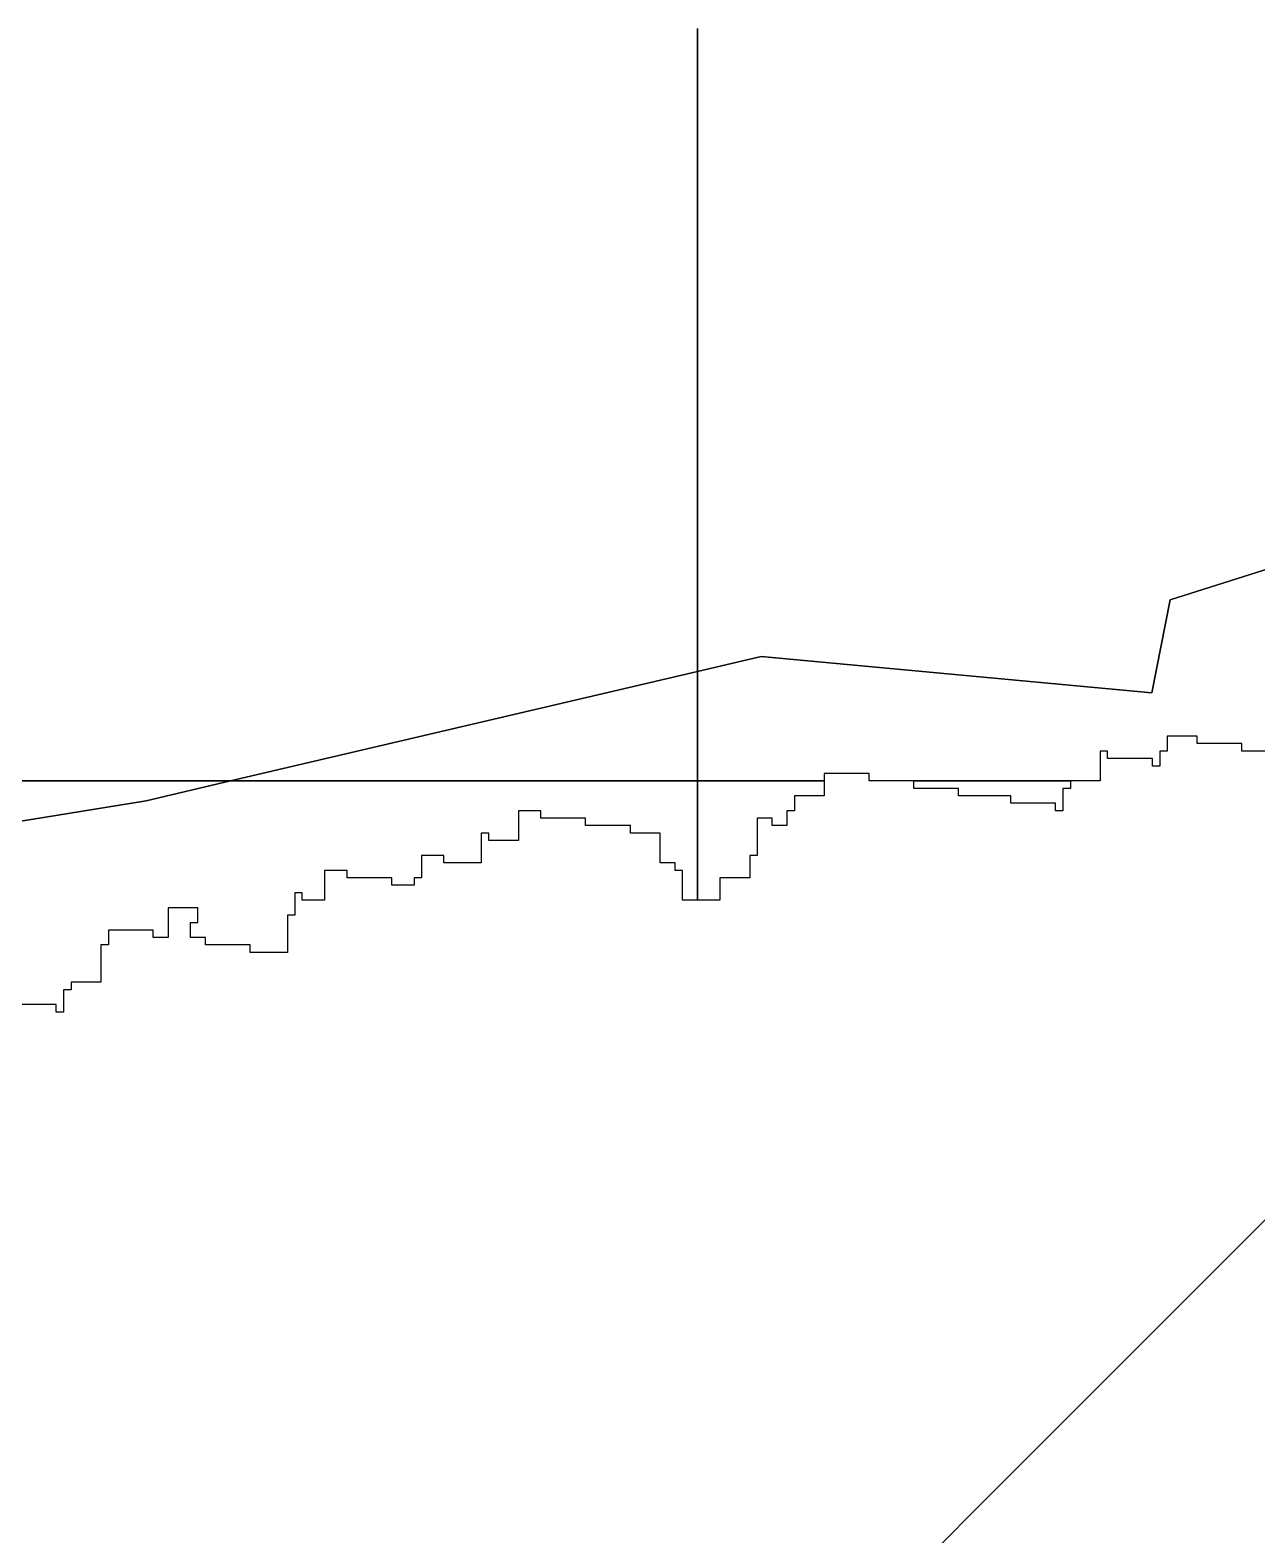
# Model space of a CAD drawing. Header units: metres. Extents: x 553506 to 563855, y 142925 to 150243.
# Drawn here: x 555821 to 556150, y 144797.8 to 145201.4 of the extents above; entities that cross this region are included whole.
import ezdxf

# ---------------------------------------------------------------- set-up
doc = ezdxf.new("R2010")
doc.units = ezdxf.units.M
doc.layers.add('C-FLOOD_ZONE_3', color=150, linetype='Continuous')
doc.layers.add('E-132KV-UGC-ALT', color=8, linetype='Continuous')

msp = doc.modelspace()

# ---------------------------------------------------------------- linework, layer by layer
at = {"layer": 'C-FLOOD_ZONE_3'}
for points in [[(556000, 145201.7949), (556000, 145029.3578), (555874.7558, 145000), (555527.9829, 145000)], [(556176.7028, 145064.4318), (556126.7543, 145048.5964), (556121.8815, 145023.6236), (556017.1198, 145033.3708), (556000, 145029.3578), (556000, 145201.7949)], [(556160, 145008), (556146, 145008), (556146, 145010), (556134, 145010), (556134, 145012), (556126, 145012), (556126, 145008), (556124, 145008), (556124, 145004), (556122, 145004), (556122, 145006), (556110, 145006), (556110, 145008), (556108, 145008), (556108, 145000), (556100, 145000), (556058, 145000), (556046, 145000), (556046, 145002), (556034, 145002), (556034, 145000), (556000, 145000), (556000, 145029.3578), (556017.1198, 145033.3708), (556121.8815, 145023.6236), (556126.7543, 145048.5964), (556176.7028, 145064.4318)], [(555770, 144981.3753), (555852.1116, 144994.6921), (555874.7558, 145000), (556000, 145000), (556000, 144968), (555996, 144968), (555996, 144976), (555994, 144976), (555994, 144978), (555990, 144978), (555990, 144986), (555982, 144986), (555982, 144988), (555970, 144988), (555970, 144990), (555958, 144990), (555958, 144992), (555952, 144992), (555952, 144984), (555952, 144984), (555944, 144984), (555944, 144986), (555942, 144986), (555942, 144978), (555932, 144978), (555932, 144980), (555926, 144980), (555926, 144974), (555924, 144974), (555924, 144972), (555918, 144972), (555918, 144974), (555906, 144974), (555906, 144976), (555900, 144976), (555900, 144968), (555894, 144968), (555894, 144970), (555892, 144970), (555892, 144964), (555890, 144964), (555890, 144954), (555880, 144954), (555880, 144956), (555868, 144956), (555868, 144958), (555864, 144958), (555864, 144962), (555866, 144962), (555866, 144966), (555858, 144966), (555858, 144958), (555854, 144958), (555854, 144960), (555842, 144960), (555842, 144956), (555840, 144956), (555840, 144946), (555832, 144946), (555832, 144944), (555830, 144944), (555830, 144938), (555828, 144938), (555828, 144940), (555816, 144940)]]:
    msp.add_lwpolyline(points, dxfattribs=at)
for points in [[(556000, 145000), (555874.7558, 145000), (556000, 145029.3578), (556000, 145000)], [(555744, 144977.1587), (555744, 144978), (555740, 144978), (555740, 144976.51), (555551.9751, 144946.0163), (555527.9829, 145000), (555874.7558, 145000), (555852.1116, 144994.6921), (555770, 144981.3753), (555770, 144982), (555756, 144982), (555756, 144979.1048), (555744, 144977.1587)], [(556004, 144968), (556000, 144968), (556000, 145000), (556034, 145000), (556034, 144996), (556026, 144996), (556026, 144992), (556024, 144992), (556024, 144988), (556020, 144988), (556020, 144990), (556016, 144990), (556016, 144980), (556014, 144980), (556014, 144974), (556006, 144974), (556006, 144968), (556004, 144968)], [(556098, 144998), (556098, 144992), (556096, 144992), (556096, 144994), (556084, 144994), (556084, 144996), (556070, 144996), (556070, 144998), (556058, 144998), (556058, 145000), (556100, 145000), (556100, 144998), (556098, 144998)]]:
    msp.add_lwpolyline(points, close=True, dxfattribs=at)
at = {"layer": 'E-132KV-UGC-ALT'}
msp.add_lwpolyline([(555305, 143695), (555295, 143715), (555295, 143795), (555325, 143825), (555315, 144275), (555405, 144365), (555425, 144375), (555525, 144375), (555545, 144415), (555615, 144415), (555745, 144545), (555825, 144555), (556315, 145045), (556355, 145055), (556685, 145385), (556815, 145385), (556995, 145565), (557085, 145575), (557175, 145665), (557175, 145685), (557225, 145725), (557225, 145935), (557255, 145985)], dxfattribs=at)

doc.saveas('drawing.dxf')
